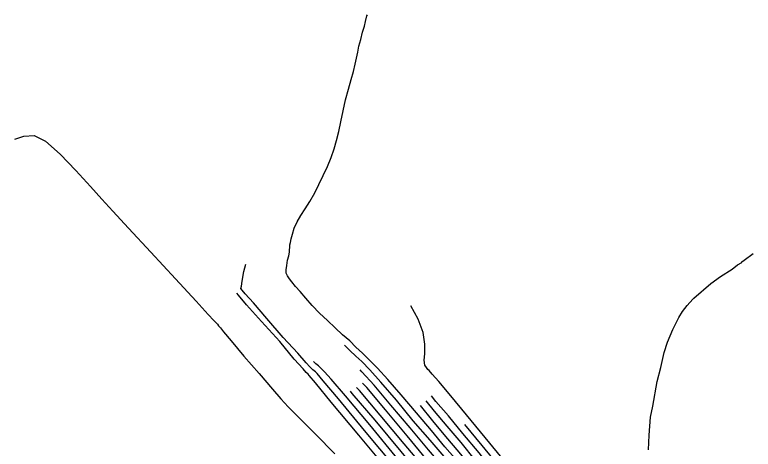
# Model space of a CAD drawing. Header units: feet. Extents: x -3749 to 15459, y 505 to 24761.
# Drawn here: x 6179 to 11063, y 21884 to 24761 of the extents above; entities that cross this region are included whole.
import ezdxf

# ---------------------------------------------------------------- set-up
doc = ezdxf.new("R2010")
doc.units = ezdxf.units.FT
doc.layers.add('Topo Lines', color=6, linetype='CONTINUOUS')
doc.layers.add('Water', color=5, linetype='CONTINUOUS')

msp = doc.modelspace()

# ---------------------------------------------------------------- linework, layer by layer
at = {"layer": 'Topo Lines'}
for points in [[(9107.2, 21804.9), (9023.2, 21900.9), (8935.2, 22008.8), (8835.2, 22124.8), (8735.2, 22244.8), (8647.2, 22344.8), (8579.2, 22420.8), (8523.2, 22476.8), (8479.2, 22520.8), (8435.2, 22560.8), (8395.2, 22600.8), (8347.2, 22640.8), (8299.2, 22688.8), (8247.2, 22736.8), (8195.2, 22784.8), (8147.2, 22836.8), (8103.2, 22884.8), (8067.2, 22928.8), (8035.2, 22960.8), (8011.2, 22992.8), (7995.2, 23012.8), (7983.2, 23032.8), (7975.2, 23048.8), (7975.2, 23072.8), (7979.2, 23100.8), (7983.2, 23136.8), (7991.2, 23164.8), (7995.2, 23188.8), (7995.2, 23204.8), (7999.2, 23220.8), (7999.2, 23236.8), (8003.2, 23252.8), (8007.2, 23276.8), (8015.2, 23308.8), (8027.2, 23348.8), (8047.2, 23388.8), (8071.2, 23432.8), (8099.2, 23476.8), (8131.2, 23524.8), (8163.2, 23580.8), (8191.2, 23636.8), (8219.2, 23696.8), (8247.2, 23756.8), (8271.2, 23816.8), (8291.2, 23872.8), (8307.2, 23928.8), (8323.2, 23988.8), (8335.2, 24052.8), (8351.2, 24124.8), (8367.2, 24196.8), (8387.2, 24268.8), (8403.2, 24332.8), (8419.2, 24384.8), (8431.2, 24432.8), (8439.2, 24472.8), (8447.2, 24512.8), (8455.2, 24552.8), (8467.2, 24596.8), (8479.2, 24644.8), (8491.2, 24684.8), (8499.2, 24716.8), (8507.2, 24752.8), (8511.2, 24760.8)], [(6179.2, 23936.8), (6239.2, 23956.8), (6307.2, 23960.8), (6383.2, 23924.8), (6479.2, 23836.8), (6583.2, 23728.8), (6679.2, 23624.8), (6755.2, 23540.8), (6827.2, 23460.8), (6931.2, 23348.8), (7079.2, 23188.8), (7243.2, 23012.8), (7379.2, 22864.8), (7459.2, 22776.8), (7495.2, 22736.8), (7507.2, 22724.8), (7519.2, 22712.8), (7527.2, 22700.8), (7539.2, 22688.8), (7559.2, 22660.8), (7611.2, 22600.8), (7695.2, 22500.8), (7795.2, 22384.8), (7883.2, 22280.8), (7939.2, 22216.8), (7987.2, 22164.8), (8055.2, 22096.8), (8167.2, 21984.8), (8295.2, 21852.9)], [(8695.2, 21764.9), (8491.2, 22008.8), (8319.2, 22216.8), (8219.2, 22336.8), (8179.2, 22384.8), (8167.2, 22396.8), (8151.2, 22408.8), (8131.2, 22428.8), (8107.2, 22456.8), (8051.2, 22520.8), (7955.2, 22624.8), (7847.2, 22748.8), (7759.2, 22852.8), (7703.2, 22912.8), (7683.2, 22936.8), (7675.2, 22948.8), (7679.2, 22964.8), (7683.2, 22996.8), (7695.2, 23060.8), (7707.2, 23108.8)], [(8675.2, 21712.9), (8455.2, 21976.8), (8271.2, 22196.8), (8167.2, 22324.8), (8127.2, 22372.8), (8119.2, 22380.8), (8107.2, 22392.8), (8087.2, 22416.8), (8027.2, 22480.8), (7931.2, 22596.8), (7811.2, 22728.8), (7711.2, 22840.8), (7659.2, 22904.8), (7647.2, 22916.8)], [(9423.2, 21800.9), (9291.2, 21960.8), (9167.2, 22112.8), (9063.2, 22236.8), (8983.2, 22332.8), (8939.2, 22380.8), (8919.2, 22404.8), (8911.2, 22412.8), (8903.2, 22424.8), (8891.2, 22440.8), (8887.2, 22472.8), (8891.2, 22516.8), (8891.2, 22580.8), (8879.2, 22656.8), (8847.2, 22744.8), (8799.2, 22832.8)], [(9019.2, 21836.9), (8927.2, 21944.9), (8815.2, 22072.8), (8703.2, 22208.8), (8599.2, 22328.8), (8527.2, 22408.8), (8475.2, 22464.8), (8435.2, 22500.8), (8395.2, 22536.8), (8359.2, 22572.8), (8359.2, 22572.8)], [(9719.2, 20596.9), (9615.2, 20728.9), (9431.2, 20940.9), (9279.2, 21128.9), (9187.2, 21240.9), (9143.2, 21292.9), (9123.2, 21320.9), (9103.2, 21344.9), (9083.2, 21376.9), (9059.2, 21404.9), (9031.2, 21436.9), (8979.2, 21500.9), (8879.2, 21620.9), (8715.2, 21816.9), (8527.2, 22044.8), (8367.2, 22236.8), (8271.2, 22348.8), (8227.2, 22396.8), (8211.2, 22412.8), (8199.2, 22424.8), (8187.2, 22436.8), (8171.2, 22448.8), (8155.2, 22464.8)], [(9943.2, 20596.9), (9907.2, 20644.9), (9831.2, 20740.9), (9719.2, 20876.9), (9595.2, 21024.9), (9487.2, 21156.9), (9411.2, 21252.9), (9363.2, 21320.9), (9319.2, 21384.9), (9263.2, 21452.9), (9207.2, 21528.9), (9143.2, 21608.9), (9083.2, 21680.9), (9011.2, 21768.9), (8915.2, 21880.9), (8795.2, 22024.8), (8667.2, 22176.8), (8555.2, 22308.8), (8475.2, 22396.8), (8463.2, 22408.8)], [(9891.2, 20596.9), (9815.2, 20692.9), (9691.2, 20840.9), (9555.2, 21004.9), (9435.2, 21148.9), (9355.2, 21248.9), (9307.2, 21312.9), (9267.2, 21368.9), (9223.2, 21424.9), (9175.2, 21492.9), (9123.2, 21556.9), (9067.2, 21620.9), (9003.2, 21700.9), (8907.2, 21812.9), (8775.2, 21972.8), (8631.2, 22144.8), (8507.2, 22292.8), (8479.2, 22320.8)], [(9835.2, 20596.9), (9799.2, 20640.9), (9667.2, 20800.9), (9515.2, 20984.9), (9383.2, 21144.9), (9299.2, 21244.9), (9251.2, 21308.9), (9219.2, 21352.9), (9183.2, 21400.9), (9143.2, 21452.9), (9103.2, 21504.9), (9055.2, 21560.9), (8995.2, 21632.9), (8899.2, 21748.9), (8755.2, 21920.9), (8595.2, 22108.8), (8459.2, 22272.8), (8439.2, 22292.8)], [(9779.2, 20596.9), (9639.2, 20764.9), (9475.2, 20964.9), (9331.2, 21136.9), (9243.2, 21240.9), (9199.2, 21300.9), (9171.2, 21336.9), (9143.2, 21372.9), (9111.2, 21412.9), (9079.2, 21456.9), (9043.2, 21496.9), (8987.2, 21564.9), (8887.2, 21684.9), (8735.2, 21868.9), (8563.2, 22076.8), (8411.2, 22252.8), (8399.2, 22268.8)], [(10175.2, 20596.9), (10171.2, 20604.9), (10131.2, 20668.9), (10083.2, 20744.9), (10027.2, 20828.9), (9967.2, 20912.9), (9903.2, 20992.9), (9847.2, 21064.9), (9795.2, 21128.9), (9747.2, 21196.9), (9695.2, 21272.9), (9635.2, 21356.9), (9559.2, 21460.9), (9467.2, 21584.9), (9359.2, 21720.9), (9251.2, 21860.9), (9143.2, 21988.8), (9047.2, 22104.8), (8963.2, 22200.8), (8935.2, 22236.8)], [(10131.2, 20596.9), (10127.2, 20600.9), (10075.2, 20688.9), (10015.2, 20772.9), (9955.2, 20856.9), (9891.2, 20940.9), (9823.2, 21024.9), (9755.2, 21108.9), (9695.2, 21188.9), (9639.2, 21268.9), (9579.2, 21348.9), (9511.2, 21444.9), (9427.2, 21560.9), (9327.2, 21684.9), (9227.2, 21808.9), (9131.2, 21928.9), (9039.2, 22036.8), (8955.2, 22136.8), (8899.2, 22204.8)], [(10083.2, 20596.9), (10055.2, 20644.9), (10003.2, 20724.9), (9943.2, 20804.9), (9875.2, 20892.9), (9795.2, 20988.9), (9715.2, 21088.9), (9643.2, 21180.9), (9579.2, 21264.9), (9523.2, 21344.9), (9463.2, 21428.9), (9387.2, 21532.9), (9299.2, 21644.9), (9207.2, 21756.9), (9119.2, 21864.9), (9031.2, 21968.8), (8943.2, 22072.8), (8863.2, 22172.8)], [(10231.2, 20596.9), (10211.2, 20632.9), (10183.2, 20664.9), (10159.2, 20704.9), (10131.2, 20748.9), (10091.2, 20804.9), (10039.2, 20884.9), (9975.2, 20964.9), (9919.2, 21040.9), (9875.2, 21100.9), (9839.2, 21148.9), (9799.2, 21204.9), (9751.2, 21272.9), (9687.2, 21364.9), (9607.2, 21476.9), (9507.2, 21612.9), (9391.2, 21760.9), (9271.2, 21908.9), (9155.2, 22048.8)]]:
    msp.add_lwpolyline(points, dxfattribs=at)
at = {"layer": 'Water'}
msp.add_lwpolyline([(10371.2, 21880.9), (10375.2, 21976.8), (10383.2, 22096.8), (10399.2, 22168.8), (10427.2, 22332.8), (10451.2, 22424.8), (10475.2, 22524.8), (10495.2, 22592.8), (10531.2, 22676.8), (10571.2, 22756.8), (10595.2, 22796.8), (10627.2, 22836.8), (10663.2, 22876.8), (10671.2, 22884.8), (10783.2, 22980.8), (10847.2, 23028.8), (10923.2, 23076.8), (10959.2, 23104.8), (10987.2, 23120.8), (10987.2, 23124.8), (11003.2, 23136.8), (11063.2, 23180.8)], dxfattribs=at)

doc.saveas('drawing.dxf')
